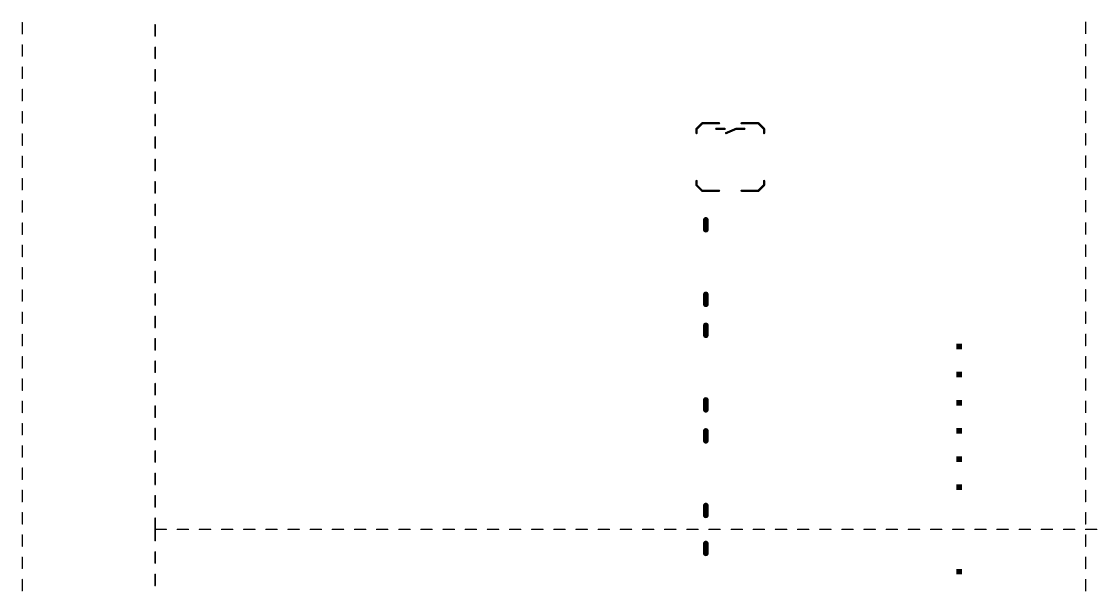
# Model space of a CAD drawing. Extents: x -59 to 133, y -55 to 137.
# Drawn here: x -59.2 to 37.9, y 35 to 86.5 of the extents above; entities that cross this region are included whole.
import ezdxf

# ---------------------------------------------------------------- set-up
doc = ezdxf.new("R2010")
doc.units = 0
doc.layers.add('51', color=54, linetype='CONTINUOUS')

# ---------------------------------------------------------------- blocks, each defined once
blk = doc.blocks.new('RECT')
blk.add_solid([(-0.5, -0.5), (0.5, -0.5), (-0.5, 0.5), (0.5, 0.5)])

msp = doc.modelspace()

# ---------------------------------------------------------------- linework, layer by layer
at = {"layer": '51'}
for points, const_width in [([(-59.1382, 86.3796, 1), (-59.2018, 86.3796)], 0.0635), ([(36.8618, 86.4138, 1), (36.7982, 86.4138)], 0.0635), ([(-47.1382, 86.1876, 1), (-47.2018, 86.1876)], 0.0635), ([(-59.2018, 85.3692, 1), (-59.1382, 85.3692)], 0.0635), ([(-47.2018, 85.1638, 1), (-47.1382, 85.1638)], 0.0635), ([(36.7982, 85.4019, 1), (36.8618, 85.4019)], 0.0635), ([(-59.1382, 84.3692, 1), (-59.2018, 84.3692)], 0.0635), ([(-47.1382, 84.1638, 1), (-47.2018, 84.1638)], 0.0635), ([(36.8618, 84.4019, 1), (36.7982, 84.4019)], 0.0635), ([(-59.2018, 83.3588, 1), (-59.1382, 83.3588)], 0.0635), ([(-47.2018, 83.14, 1), (-47.1382, 83.14)], 0.0635), ([(36.7982, 83.39, 1), (36.8618, 83.39)], 0.0635), ([(-59.1382, 82.3588, 1), (-59.2018, 82.3588)], 0.0635), ([(-47.1382, 82.14, 1), (-47.2018, 82.14)], 0.0635), ([(36.8618, 82.39, 1), (36.7982, 82.39)], 0.0635), ([(-59.2018, 81.3483, 1), (-59.1382, 81.3483)], 0.0635), ([(-47.2018, 81.1162, 1), (-47.1382, 81.1162)], 0.0635), ([(36.7982, 81.3781, 1), (36.8618, 81.3781)], 0.0635), ([(-59.1382, 80.3483, 1), (-59.2018, 80.3483)], 0.0635), ([(-47.1382, 80.1162, 1), (-47.2018, 80.1162)], 0.0635), ([(36.8618, 80.3781, 1), (36.7982, 80.3781)], 0.0635), ([(-59.2018, 79.3379, 1), (-59.1382, 79.3379)], 0.0635), ([(-47.2018, 79.0924, 1), (-47.1382, 79.0924)], 0.0635), ([(36.7982, 79.3662, 1), (36.8618, 79.3662)], 0.0635), ([(-59.1382, 78.3379, 1), (-59.2018, 78.3379)], 0.0635), ([(-47.1382, 78.0924, 1), (-47.2018, 78.0924)], 0.0635), ([(36.8618, 78.3662, 1), (36.7982, 78.3662)], 0.0635), ([(-59.2018, 77.3275, 1), (-59.1382, 77.3275)], 0.0635), ([(-47.2018, 77.0686, 1), (-47.1382, 77.0686)], 0.0635), ([(1.7528, 76.79, 1), (1.6512, 76.79)], 0.1016), ([(1.6661, 76.8259, 1), (1.7379, 76.7541)], 0.1016), ([(2.21, 77.3488, 1), (2.21, 77.2472)], 0.1016), ([(2.2459, 77.2621, 1), (2.1741, 77.3339)], 0.1016), ([(3.48, 76.8408, 1), (3.48, 76.7392)], 0.1016), ([(3.734, 77.2472, 1), (3.734, 77.3488)], 0.1016), ([(4.242, 76.7392, 1), (4.242, 76.8408)], 0.1016), ([(5.258, 76.8408, 1), (5.258, 76.7392)], 0.1016), ([(5.278, 76.7433, 1), (5.238, 76.8367)], 0.1016), ([(5.766, 77.3488, 1), (5.766, 77.2472)], 0.1016), ([(6.02, 76.7392, 1), (6.02, 76.8408)], 0.1016), ([(7.3259, 77.3339, 1), (7.2541, 77.2621)], 0.1016), ([(7.29, 77.2472, 1), (7.29, 77.3488)], 0.1016), ([(7.8488, 76.79, 1), (7.7472, 76.79)], 0.1016), ([(7.7621, 76.7541, 1), (7.8339, 76.8259)], 0.1016), ([(36.7982, 77.3543, 1), (36.8618, 77.3543)], 0.0635), ([(-59.1382, 76.3275, 1), (-59.2018, 76.3275)], 0.0635), ([(-47.1382, 76.0686, 1), (-47.2018, 76.0686)], 0.0635), ([(1.6512, 76.409, 1), (1.7528, 76.409)], 0.1016), ([(4.349, 76.4557, 1), (4.389, 76.3623)], 0.1016), ([(7.7472, 76.409, 1), (7.8488, 76.409)], 0.1016), ([(36.8618, 76.3543, 1), (36.7982, 76.3543)], 0.0635), ([(-59.2018, 75.3171, 1), (-59.1382, 75.3171)], 0.0635), ([(-47.2018, 75.0448, 1), (-47.1382, 75.0448)], 0.0635), ([(36.7982, 75.3424, 1), (36.8618, 75.3424)], 0.0635), ([(-59.1382, 74.3171, 1), (-59.2018, 74.3171)], 0.0635), ([(-47.1382, 74.0448, 1), (-47.2018, 74.0448)], 0.0635), ([(36.8618, 74.3424, 1), (36.7982, 74.3424)], 0.0635), ([(-59.2018, 73.3067, 1), (-59.1382, 73.3067)], 0.0635), ([(-47.2018, 73.021, 1), (-47.1382, 73.021)], 0.0635), ([(36.7982, 73.3305, 1), (36.8618, 73.3305)], 0.0635), ([(-59.1382, 72.3067, 1), (-59.2018, 72.3067)], 0.0635), ([(-47.1382, 72.021, 1), (-47.2018, 72.021)], 0.0635), ([(1.7528, 72.091, 1), (1.6512, 72.091)], 0.1016), ([(7.8488, 72.091, 1), (7.7472, 72.091)], 0.1016), ([(36.8618, 72.3305, 1), (36.7982, 72.3305)], 0.0635), ([(-59.2018, 71.2963, 1), (-59.1382, 71.2963)], 0.0635), ([(-47.2018, 70.9971, 1), (-47.1382, 70.9971)], 0.0635), ([(1.7379, 71.7459, 1), (1.6661, 71.6741)], 0.1016), ([(1.6512, 71.71, 1), (1.7528, 71.71)], 0.1016), ([(2.21, 71.2528, 1), (2.21, 71.1512)], 0.1016), ([(2.1741, 71.1661, 1), (2.2459, 71.2379)], 0.1016), ([(3.734, 71.1512, 1), (3.734, 71.2528)], 0.1016), ([(5.766, 71.2528, 1), (5.766, 71.1512)], 0.1016), ([(7.2541, 71.2379, 1), (7.3259, 71.1661)], 0.1016), ([(7.29, 71.1512, 1), (7.29, 71.2528)], 0.1016), ([(7.7472, 71.71, 1), (7.8488, 71.71)], 0.1016), ([(7.8339, 71.6741, 1), (7.7621, 71.7459)], 0.1016), ([(36.7982, 71.3186, 1), (36.8618, 71.3186)], 0.0635), ([(-59.1382, 70.2963, 1), (-59.2018, 70.2963)], 0.0635), ([(-47.1382, 69.9971, 1), (-47.2018, 69.9971)], 0.0635), ([(36.8618, 70.3186, 1), (36.7982, 70.3186)], 0.0635), ([(-59.2018, 69.2858, 1), (-59.1382, 69.2858)], 0.0635), ([(-47.2018, 68.9733, 1), (-47.1382, 68.9733)], 0.0635), ([(36.7982, 69.3067, 1), (36.8618, 69.3067)], 0.0635), ([(-59.1382, 68.2858, 1), (-59.2018, 68.2858)], 0.0635), ([(-47.1382, 67.9733, 1), (-47.2018, 67.9733)], 0.0635), ([(2.667, 68.58, 1), (2.413, 68.58)], 0.254), ([(36.8618, 68.3067, 1), (36.7982, 68.3067)], 0.0635), ([(-59.2018, 67.2754, 1), (-59.1382, 67.2754)], 0.0635), ([(2.413, 67.691, 1), (2.667, 67.691)], 0.254), ([(36.7982, 67.2948, 1), (36.8618, 67.2948)], 0.0635), ([(-59.1382, 66.2754, 1), (-59.2018, 66.2754)], 0.0635), ([(-47.2018, 66.9495, 1), (-47.1382, 66.9495)], 0.0635), ([(36.8618, 66.2948, 1), (36.7982, 66.2948)], 0.0635), ([(-59.2018, 65.265, 1), (-59.1382, 65.265)], 0.0635), ([(-47.1382, 65.9495, 1), (-47.2018, 65.9495)], 0.0635), ([(36.7982, 65.2829, 1), (36.8618, 65.2829)], 0.0635), ([(-59.1382, 64.265, 1), (-59.2018, 64.265)], 0.0635), ([(-47.2018, 64.9257, 1), (-47.1382, 64.9257)], 0.0635), ([(36.8618, 64.2829, 1), (36.7982, 64.2829)], 0.0635), ([(-59.2018, 63.2546, 1), (-59.1382, 63.2546)], 0.0635), ([(-47.1382, 63.9257, 1), (-47.2018, 63.9257)], 0.0635), ([(36.7982, 63.271, 1), (36.8618, 63.271)], 0.0635), ([(-59.1382, 62.2546, 1), (-59.2018, 62.2546)], 0.0635), ([(-47.2018, 62.9019, 1), (-47.1382, 62.9019)], 0.0635), ([(36.8618, 62.271, 1), (36.7982, 62.271)], 0.0635), ([(-59.2018, 61.2442, 1), (-59.1382, 61.2442)], 0.0635), ([(-47.1382, 61.9019, 1), (-47.2018, 61.9019)], 0.0635), ([(2.667, 61.849, 1), (2.413, 61.849)], 0.254), ([(36.7982, 61.259, 1), (36.8618, 61.259)], 0.0635), ([(-59.1382, 60.2442, 1), (-59.2018, 60.2442)], 0.0635), ([(-47.2018, 60.8781, 1), (-47.1382, 60.8781)], 0.0635), ([(2.413, 60.96, 1), (2.667, 60.96)], 0.254), ([(36.8618, 60.259, 1), (36.7982, 60.259)], 0.0635), ([(-59.2018, 59.2338, 1), (-59.1382, 59.2338)], 0.0635), ([(-47.1382, 59.8781, 1), (-47.2018, 59.8781)], 0.0635), ([(2.667, 59.055, 1), (2.413, 59.055)], 0.254), ([(36.7982, 59.2471, 1), (36.8618, 59.2471)], 0.0635), ([(-59.1382, 58.2338, 1), (-59.2018, 58.2338)], 0.0635), ([(-47.2018, 58.8543, 1), (-47.1382, 58.8543)], 0.0635), ([(2.413, 58.166, 1), (2.667, 58.166)], 0.254), ([(36.8618, 58.2471, 1), (36.7982, 58.2471)], 0.0635), ([(-47.1382, 57.8543, 1), (-47.2018, 57.8543)], 0.0635), ([(-59.2018, 57.2233, 1), (-59.1382, 57.2233)], 0.0635), ([(-47.2018, 56.8305, 1), (-47.1382, 56.8305)], 0.0635), ([(36.7982, 57.2352, 1), (36.8618, 57.2352)], 0.0635), ([(-59.1382, 56.2233, 1), (-59.2018, 56.2233)], 0.0635), ([(-47.1382, 55.8305, 1), (-47.2018, 55.8305)], 0.0635), ([(36.8618, 56.2352, 1), (36.7982, 56.2352)], 0.0635), ([(-59.2018, 55.2129, 1), (-59.1382, 55.2129)], 0.0635), ([(-47.2018, 54.8067, 1), (-47.1382, 54.8067)], 0.0635), ([(36.7982, 55.2233, 1), (36.8618, 55.2233)], 0.0635), ([(-59.1382, 54.2129, 1), (-59.2018, 54.2129)], 0.0635), ([(-47.1382, 53.8067, 1), (-47.2018, 53.8067)], 0.0635), ([(36.8618, 54.2233, 1), (36.7982, 54.2233)], 0.0635), ([(-59.2018, 53.2025, 1), (-59.1382, 53.2025)], 0.0635), ([(-47.2018, 52.7829, 1), (-47.1382, 52.7829)], 0.0635), ([(2.667, 52.324, 1), (2.413, 52.324)], 0.254), ([(36.7982, 53.2114, 1), (36.8618, 53.2114)], 0.0635), ([(-59.1382, 52.2025, 1), (-59.2018, 52.2025)], 0.0635), ([(-47.1382, 51.7829, 1), (-47.2018, 51.7829)], 0.0635), ([(2.413, 51.435, 1), (2.667, 51.435)], 0.254), ([(36.8618, 52.2114, 1), (36.7982, 52.2114)], 0.0635), ([(-59.2018, 51.1921, 1), (-59.1382, 51.1921)], 0.0635), ([(-47.2018, 50.759, 1), (-47.1382, 50.759)], 0.0635), ([(36.7982, 51.1995, 1), (36.8618, 51.1995)], 0.0635), ([(-59.1382, 50.1921, 1), (-59.2018, 50.1921)], 0.0635), ([(-47.1382, 49.759, 1), (-47.2018, 49.759)], 0.0635), ([(2.667, 49.53, 1), (2.413, 49.53)], 0.254), ([(36.8618, 50.1995, 1), (36.7982, 50.1995)], 0.0635), ([(-59.2018, 49.1817, 1), (-59.1382, 49.1817)], 0.0635), ([(-47.2018, 48.7352, 1), (-47.1382, 48.7352)], 0.0635), ([(2.413, 48.641, 1), (2.667, 48.641)], 0.254), ([(36.7982, 49.1876, 1), (36.8618, 49.1876)], 0.0635), ([(-59.1382, 48.1817, 1), (-59.2018, 48.1817)], 0.0635), ([(-47.1382, 47.7352, 1), (-47.2018, 47.7352)], 0.0635), ([(36.8618, 48.1876, 1), (36.7982, 48.1876)], 0.0635), ([(-59.2018, 47.1713, 1), (-59.1382, 47.1713)], 0.0635), ([(-47.2018, 46.7114, 1), (-47.1382, 46.7114)], 0.0635), ([(36.7982, 47.1757, 1), (36.8618, 47.1757)], 0.0635), ([(-59.1382, 46.1713, 1), (-59.2018, 46.1713)], 0.0635), ([(-47.1382, 45.7114, 1), (-47.2018, 45.7114)], 0.0635), ([(36.8618, 46.1757, 1), (36.7982, 46.1757)], 0.0635), ([(-59.2018, 45.1608, 1), (-59.1382, 45.1608)], 0.0635), ([(-47.2018, 44.6876, 1), (-47.1382, 44.6876)], 0.0635), ([(36.7982, 45.1638, 1), (36.8618, 45.1638)], 0.0635), ([(-59.1382, 44.1608, 1), (-59.2018, 44.1608)], 0.0635), ([(-47.1382, 43.6876, 1), (-47.2018, 43.6876)], 0.0635), ([(36.8618, 44.1638, 1), (36.7982, 44.1638)], 0.0635), ([(-59.2018, 43.1504, 1), (-59.1382, 43.1504)], 0.0635), ([(2.667, 42.799, 1), (2.413, 42.799)], 0.254), ([(36.7982, 43.1519, 1), (36.8618, 43.1519)], 0.0635), ([(-59.1382, 42.1504, 1), (-59.2018, 42.1504)], 0.0635), ([(-47.2018, 42.6638, 1), (-47.1382, 42.6638)], 0.0635), ([(2.413, 41.91, 1), (2.667, 41.91)], 0.254), ([(36.8618, 42.1519, 1), (36.7982, 42.1519)], 0.0635), ([(-59.2018, 41.14, 1), (-59.1382, 41.14)], 0.0635), ([(-47.1382, 41.6638, 1), (-47.2018, 41.6638)], 0.0635), ([(36.7982, 41.14, 1), (36.8618, 41.14)], 0.0635), ([(-59.1382, 40.14, 1), (-59.2018, 40.14)], 0.0635), ([(-47.1382, 40.64, 1), (-47.2018, 40.64)], 0.0635), ([(-47.17, 40.6718, 1), (-47.17, 40.6082)], 0.0635), ([(-47.2018, 40.64, 1), (-47.1382, 40.64)], 0.0635), ([(-46.17, 40.6082, 1), (-46.17, 40.6718)], 0.0635), ([(-45.17, 40.6718, 1), (-45.17, 40.6082)], 0.0635), ([(-44.17, 40.6082, 1), (-44.17, 40.6718)], 0.0635), ([(-43.17, 40.6718, 1), (-43.17, 40.6082)], 0.0635), ([(-42.17, 40.6082, 1), (-42.17, 40.6718)], 0.0635), ([(-41.17, 40.6718, 1), (-41.17, 40.6082)], 0.0635), ([(-40.17, 40.6082, 1), (-40.17, 40.6718)], 0.0635), ([(-39.17, 40.6718, 1), (-39.17, 40.6082)], 0.0635), ([(-38.17, 40.6082, 1), (-38.17, 40.6718)], 0.0635), ([(-37.17, 40.6718, 1), (-37.17, 40.6082)], 0.0635), ([(-36.17, 40.6082, 1), (-36.17, 40.6718)], 0.0635), ([(-35.17, 40.6718, 1), (-35.17, 40.6082)], 0.0635), ([(-34.17, 40.6082, 1), (-34.17, 40.6718)], 0.0635), ([(-33.17, 40.6718, 1), (-33.17, 40.6082)], 0.0635), ([(-32.17, 40.6082, 1), (-32.17, 40.6718)], 0.0635), ([(-31.17, 40.6718, 1), (-31.17, 40.6082)], 0.0635), ([(-30.17, 40.6082, 1), (-30.17, 40.6718)], 0.0635), ([(-29.17, 40.6718, 1), (-29.17, 40.6082)], 0.0635), ([(-28.17, 40.6082, 1), (-28.17, 40.6718)], 0.0635), ([(-27.17, 40.6718, 1), (-27.17, 40.6082)], 0.0635), ([(-26.17, 40.6082, 1), (-26.17, 40.6718)], 0.0635), ([(-25.17, 40.6718, 1), (-25.17, 40.6082)], 0.0635), ([(-24.17, 40.6082, 1), (-24.17, 40.6718)], 0.0635), ([(-23.17, 40.6718, 1), (-23.17, 40.6082)], 0.0635), ([(-22.17, 40.6082, 1), (-22.17, 40.6718)], 0.0635), ([(-21.17, 40.6718, 1), (-21.17, 40.6082)], 0.0635), ([(-20.17, 40.6082, 1), (-20.17, 40.6718)], 0.0635), ([(-19.17, 40.6718, 1), (-19.17, 40.6082)], 0.0635), ([(-18.17, 40.6082, 1), (-18.17, 40.6718)], 0.0635), ([(-17.17, 40.6718, 1), (-17.17, 40.6082)], 0.0635), ([(-16.17, 40.6082, 1), (-16.17, 40.6718)], 0.0635), ([(-15.17, 40.6718, 1), (-15.17, 40.6082)], 0.0635), ([(-14.17, 40.6082, 1), (-14.17, 40.6718)], 0.0635), ([(-13.17, 40.6718, 1), (-13.17, 40.6082)], 0.0635), ([(-12.17, 40.6082, 1), (-12.17, 40.6718)], 0.0635), ([(-11.17, 40.6718, 1), (-11.17, 40.6082)], 0.0635), ([(-10.17, 40.6082, 1), (-10.17, 40.6718)], 0.0635), ([(-9.17, 40.6718, 1), (-9.17, 40.6082)], 0.0635), ([(-8.17, 40.6082, 1), (-8.17, 40.6718)], 0.0635), ([(-7.17, 40.6718, 1), (-7.17, 40.6082)], 0.0635), ([(-6.17, 40.6082, 1), (-6.17, 40.6718)], 0.0635), ([(-5.17, 40.6718, 1), (-5.17, 40.6082)], 0.0635), ([(-4.17, 40.6082, 1), (-4.17, 40.6718)], 0.0635), ([(-3.17, 40.6718, 1), (-3.17, 40.6082)], 0.0635), ([(-2.17, 40.6082, 1), (-2.17, 40.6718)], 0.0635), ([(-1.17, 40.6718, 1), (-1.17, 40.6082)], 0.0635), ([(-0.17, 40.6082, 1), (-0.17, 40.6718)], 0.0635), ([(0.83, 40.6718, 1), (0.83, 40.6082)], 0.0635), ([(1.83, 40.6082, 1), (1.83, 40.6718)], 0.0635), ([(2.83, 40.6718, 1), (2.83, 40.6082)], 0.0635), ([(3.83, 40.6082, 1), (3.83, 40.6718)], 0.0635), ([(4.83, 40.6718, 1), (4.83, 40.6082)], 0.0635), ([(5.83, 40.6082, 1), (5.83, 40.6718)], 0.0635), ([(6.83, 40.6718, 1), (6.83, 40.6082)], 0.0635), ([(7.83, 40.6082, 1), (7.83, 40.6718)], 0.0635), ([(8.83, 40.6718, 1), (8.83, 40.6082)], 0.0635), ([(9.83, 40.6082, 1), (9.83, 40.6718)], 0.0635), ([(10.83, 40.6718, 1), (10.83, 40.6082)], 0.0635), ([(11.83, 40.6082, 1), (11.83, 40.6718)], 0.0635), ([(12.83, 40.6718, 1), (12.83, 40.6082)], 0.0635), ([(13.83, 40.6082, 1), (13.83, 40.6718)], 0.0635), ([(14.83, 40.6718, 1), (14.83, 40.6082)], 0.0635), ([(15.83, 40.6082, 1), (15.83, 40.6718)], 0.0635), ([(16.83, 40.6718, 1), (16.83, 40.6082)], 0.0635), ([(17.83, 40.6082, 1), (17.83, 40.6718)], 0.0635), ([(18.83, 40.6718, 1), (18.83, 40.6082)], 0.0635), ([(19.83, 40.6082, 1), (19.83, 40.6718)], 0.0635), ([(20.83, 40.6718, 1), (20.83, 40.6082)], 0.0635), ([(21.83, 40.6082, 1), (21.83, 40.6718)], 0.0635), ([(22.83, 40.6718, 1), (22.83, 40.6082)], 0.0635), ([(23.83, 40.6082, 1), (23.83, 40.6718)], 0.0635), ([(24.83, 40.6718, 1), (24.83, 40.6082)], 0.0635), ([(25.83, 40.6082, 1), (25.83, 40.6718)], 0.0635), ([(26.83, 40.6718, 1), (26.83, 40.6082)], 0.0635), ([(27.83, 40.6082, 1), (27.83, 40.6718)], 0.0635), ([(28.83, 40.6718, 1), (28.83, 40.6082)], 0.0635), ([(29.83, 40.6082, 1), (29.83, 40.6718)], 0.0635), ([(30.83, 40.6718, 1), (30.83, 40.6082)], 0.0635), ([(31.83, 40.6082, 1), (31.83, 40.6718)], 0.0635), ([(32.83, 40.6718, 1), (32.83, 40.6082)], 0.0635), ([(33.83, 40.6082, 1), (33.83, 40.6718)], 0.0635), ([(34.83, 40.6718, 1), (34.83, 40.6082)], 0.0635), ([(35.83, 40.6082, 1), (35.83, 40.6718)], 0.0635), ([(36.83, 40.6718, 1), (36.83, 40.6082)], 0.0635), ([(36.8618, 40.14, 1), (36.7982, 40.14)], 0.0635), ([(37.83, 40.6082, 1), (37.83, 40.6718)], 0.0635), ([(-59.2018, 39.1296, 1), (-59.1382, 39.1296)], 0.0635), ([(-47.2018, 39.6162, 1), (-47.1382, 39.6162)], 0.0635), ([(2.667, 39.37, 1), (2.413, 39.37)], 0.254), ([(36.7982, 39.1281, 1), (36.8618, 39.1281)], 0.0635), ([(-59.1382, 38.1296, 1), (-59.2018, 38.1296)], 0.0635), ([(-47.1382, 38.6162, 1), (-47.2018, 38.6162)], 0.0635), ([(2.413, 38.481, 1), (2.667, 38.481)], 0.254), ([(36.8618, 38.1281, 1), (36.7982, 38.1281)], 0.0635), ([(-59.2018, 37.1192, 1), (-59.1382, 37.1192)], 0.0635), ([(-47.2018, 37.5924, 1), (-47.1382, 37.5924)], 0.0635), ([(36.7982, 37.1162, 1), (36.8618, 37.1162)], 0.0635), ([(-59.1382, 36.1192, 1), (-59.2018, 36.1192)], 0.0635), ([(-47.1382, 36.5924, 1), (-47.2018, 36.5924)], 0.0635), ([(36.8618, 36.1162, 1), (36.7982, 36.1162)], 0.0635), ([(-59.2018, 35.1088, 1), (-59.1382, 35.1088)], 0.0635), ([(-47.2018, 35.5686, 1), (-47.1382, 35.5686)], 0.0635), ([(36.7982, 35.1043, 1), (36.8618, 35.1043)], 0.0635)]:
    msp.add_lwpolyline(points, format="xyb", dxfattribs=dict(at, const_width=const_width))
for points, const_width in [([(36.83, 85.4019), (36.83, 86.4138)], 0.127), ([(-59.17, 85.3692), (-59.17, 86.3796)], 0.127), ([(-47.17, 86.1876), (-47.17, 85.1638)], 0.127), ([(-59.17, 83.3588), (-59.17, 84.3692)], 0.127), ([(-47.17, 84.1638), (-47.17, 83.14)], 0.127), ([(36.83, 83.39), (36.83, 84.4019)], 0.127), ([(-59.17, 81.3483), (-59.17, 82.3588)], 0.127), ([(-47.17, 82.14), (-47.17, 81.1162)], 0.127), ([(36.83, 81.3781), (36.83, 82.39)], 0.127), ([(-59.17, 79.3379), (-59.17, 80.3483)], 0.127), ([(-47.17, 80.1162), (-47.17, 79.0924)], 0.127), ([(36.83, 79.3662), (36.83, 80.3781)], 0.127), ([(-59.17, 77.3275), (-59.17, 78.3379)], 0.127), ([(-47.17, 78.0924), (-47.17, 77.0686)], 0.127), ([(36.83, 77.3543), (36.83, 78.3662)], 0.127), ([(1.702, 76.79), (2.21, 77.298)], 0.2032), ([(1.702, 76.79), (1.702, 76.409)], 0.2032), ([(2.21, 77.298), (3.734, 77.298)], 0.2032), ([(4.242, 76.79), (3.48, 76.79)], 0.2032), ([(5.258, 76.79), (4.369, 76.409)], 0.2032), ([(6.02, 76.79), (5.258, 76.79)], 0.2032), ([(7.29, 77.298), (5.766, 77.298)], 0.2032), ([(7.798, 76.79), (7.29, 77.298)], 0.2032), ([(7.798, 76.79), (7.798, 76.409)], 0.2032), ([(-59.17, 75.3171), (-59.17, 76.3275)], 0.127), ([(-47.17, 76.0686), (-47.17, 75.0448)], 0.127), ([(36.83, 75.3424), (36.83, 76.3543)], 0.127), ([(-59.17, 73.3067), (-59.17, 74.3171)], 0.127), ([(-47.17, 74.0448), (-47.17, 73.021)], 0.127), ([(36.83, 73.3305), (36.83, 74.3424)], 0.127), ([(-59.17, 71.2963), (-59.17, 72.3067)], 0.127), ([(-47.17, 72.021), (-47.17, 70.9971)], 0.127), ([(1.702, 71.71), (1.702, 72.091)], 0.2032), ([(7.798, 71.71), (7.798, 72.091)], 0.2032), ([(36.83, 71.3186), (36.83, 72.3305)], 0.127), ([(1.702, 71.71), (2.21, 71.202)], 0.2032), ([(2.21, 71.202), (3.734, 71.202)], 0.2032), ([(5.766, 71.202), (7.29, 71.202)], 0.2032), ([(7.29, 71.202), (7.798, 71.71)], 0.2032), ([(-59.17, 69.2858), (-59.17, 70.2963)], 0.127), ([(-47.17, 69.9971), (-47.17, 68.9733)], 0.127), ([(36.83, 69.3067), (36.83, 70.3186)], 0.127), ([(-59.17, 67.2754), (-59.17, 68.2858)], 0.127), ([(-47.17, 67.9733), (-47.17, 66.9495)], 0.127), ([(2.54, 68.58), (2.54, 67.691)], 0.508), ([(36.83, 67.2948), (36.83, 68.3067)], 0.127), ([(-59.17, 65.265), (-59.17, 66.2754)], 0.127), ([(36.83, 65.2829), (36.83, 66.2948)], 0.127), ([(-47.17, 65.9495), (-47.17, 64.9257)], 0.127), ([(-59.17, 63.2546), (-59.17, 64.265)], 0.127), ([(36.83, 63.271), (36.83, 64.2829)], 0.127), ([(-47.17, 63.9257), (-47.17, 62.9019)], 0.127), ([(-59.17, 61.2442), (-59.17, 62.2546)], 0.127), ([(36.83, 61.259), (36.83, 62.271)], 0.127), ([(-47.17, 61.9019), (-47.17, 60.8781)], 0.127), ([(2.54, 60.96), (2.54, 61.849)], 0.508), ([(-59.17, 59.2338), (-59.17, 60.2442)], 0.127), ([(36.83, 59.2471), (36.83, 60.259)], 0.127), ([(-47.17, 59.8781), (-47.17, 58.8543)], 0.127), ([(2.54, 59.055), (2.54, 58.166)], 0.508), ([(-59.17, 57.2233), (-59.17, 58.2338)], 0.127), ([(36.83, 57.2352), (36.83, 58.2471)], 0.127), ([(-47.17, 57.8543), (-47.17, 56.8305)], 0.127), ([(-59.17, 55.2129), (-59.17, 56.2233)], 0.127), ([(-47.17, 55.8305), (-47.17, 54.8067)], 0.127), ([(36.83, 55.2233), (36.83, 56.2352)], 0.127), ([(-59.17, 53.2025), (-59.17, 54.2129)], 0.127), ([(-47.17, 53.8067), (-47.17, 52.7829)], 0.127), ([(36.83, 53.2114), (36.83, 54.2233)], 0.127), ([(2.54, 51.435), (2.54, 52.324)], 0.508), ([(-59.17, 51.1921), (-59.17, 52.2025)], 0.127), ([(-47.17, 51.7829), (-47.17, 50.759)], 0.127), ([(36.83, 51.1995), (36.83, 52.2114)], 0.127), ([(-59.17, 49.1817), (-59.17, 50.1921)], 0.127), ([(-47.17, 49.759), (-47.17, 48.7352)], 0.127), ([(2.54, 49.53), (2.54, 48.641)], 0.508), ([(36.83, 49.1876), (36.83, 50.1995)], 0.127), ([(-59.17, 47.1713), (-59.17, 48.1817)], 0.127), ([(-47.17, 47.7352), (-47.17, 46.7114)], 0.127), ([(36.83, 47.1757), (36.83, 48.1876)], 0.127), ([(-59.17, 45.1608), (-59.17, 46.1713)], 0.127), ([(-47.17, 45.7114), (-47.17, 44.6876)], 0.127), ([(36.83, 45.1638), (36.83, 46.1757)], 0.127), ([(-59.17, 43.1504), (-59.17, 44.1608)], 0.127), ([(-47.17, 43.6876), (-47.17, 42.6638)], 0.127), ([(36.83, 43.1519), (36.83, 44.1638)], 0.127), ([(2.54, 41.91), (2.54, 42.799)], 0.508), ([(-59.17, 41.14), (-59.17, 42.1504)], 0.127), ([(36.83, 41.14), (36.83, 42.1519)], 0.127), ([(-47.17, 41.6638), (-47.17, 40.64)], 0.127), ([(-59.17, 39.1296), (-59.17, 40.14)], 0.127), ([(-47.17, 40.64), (-47.17, 39.6162)], 0.127), ([(-47.17, 40.64), (-46.17, 40.64)], 0.127), ([(-45.17, 40.64), (-44.17, 40.64)], 0.127), ([(-43.17, 40.64), (-42.17, 40.64)], 0.127), ([(-41.17, 40.64), (-40.17, 40.64)], 0.127), ([(-39.17, 40.64), (-38.17, 40.64)], 0.127), ([(-37.17, 40.64), (-36.17, 40.64)], 0.127), ([(-35.17, 40.64), (-34.17, 40.64)], 0.127), ([(-33.17, 40.64), (-32.17, 40.64)], 0.127), ([(-31.17, 40.64), (-30.17, 40.64)], 0.127), ([(-29.17, 40.64), (-28.17, 40.64)], 0.127), ([(-27.17, 40.64), (-26.17, 40.64)], 0.127), ([(-25.17, 40.64), (-24.17, 40.64)], 0.127), ([(-23.17, 40.64), (-22.17, 40.64)], 0.127), ([(-21.17, 40.64), (-20.17, 40.64)], 0.127), ([(-19.17, 40.64), (-18.17, 40.64)], 0.127), ([(-17.17, 40.64), (-16.17, 40.64)], 0.127), ([(-15.17, 40.64), (-14.17, 40.64)], 0.127), ([(-13.17, 40.64), (-12.17, 40.64)], 0.127), ([(-11.17, 40.64), (-10.17, 40.64)], 0.127), ([(-9.17, 40.64), (-8.17, 40.64)], 0.127), ([(-7.17, 40.64), (-6.17, 40.64)], 0.127), ([(-5.17, 40.64), (-4.17, 40.64)], 0.127), ([(-3.17, 40.64), (-2.17, 40.64)], 0.127), ([(-1.17, 40.64), (-0.17, 40.64)], 0.127), ([(0.83, 40.64), (1.83, 40.64)], 0.127), ([(2.83, 40.64), (3.83, 40.64)], 0.127), ([(4.83, 40.64), (5.83, 40.64)], 0.127), ([(6.83, 40.64), (7.83, 40.64)], 0.127), ([(8.83, 40.64), (9.83, 40.64)], 0.127), ([(10.83, 40.64), (11.83, 40.64)], 0.127), ([(12.83, 40.64), (13.83, 40.64)], 0.127), ([(14.83, 40.64), (15.83, 40.64)], 0.127), ([(16.83, 40.64), (17.83, 40.64)], 0.127), ([(18.83, 40.64), (19.83, 40.64)], 0.127), ([(20.83, 40.64), (21.83, 40.64)], 0.127), ([(22.83, 40.64), (23.83, 40.64)], 0.127), ([(24.83, 40.64), (25.83, 40.64)], 0.127), ([(26.83, 40.64), (27.83, 40.64)], 0.127), ([(28.83, 40.64), (29.83, 40.64)], 0.127), ([(30.83, 40.64), (31.83, 40.64)], 0.127), ([(32.83, 40.64), (33.83, 40.64)], 0.127), ([(34.83, 40.64), (35.83, 40.64)], 0.127), ([(36.83, 40.64), (37.83, 40.64)], 0.127), ([(36.83, 39.1281), (36.83, 40.14)], 0.127), ([(2.54, 39.37), (2.54, 38.481)], 0.508), ([(-59.17, 37.1192), (-59.17, 38.1296)], 0.127), ([(-47.17, 38.6162), (-47.17, 37.5924)], 0.127), ([(36.83, 37.1162), (36.83, 38.1281)], 0.127), ([(-59.17, 35.1088), (-59.17, 36.1192)], 0.127), ([(-47.17, 36.5924), (-47.17, 35.5686)], 0.127), ([(36.83, 35.1043), (36.83, 36.1162)], 0.127)]:
    msp.add_lwpolyline(points, dxfattribs=dict(at, const_width=const_width))

# ---------------------------------------------------------------- block references
at = {"layer": '51', "xscale": 0.508, "yscale": 0.508, "rotation": 270}
for p in [(25.4, 57.15), (25.4, 54.61), (25.4, 52.07), (25.4, 49.53), (25.4, 46.99), (25.4, 44.45), (25.4, 36.83)]:
    msp.add_blockref('RECT', p, dxfattribs=at)

doc.saveas('drawing.dxf')
